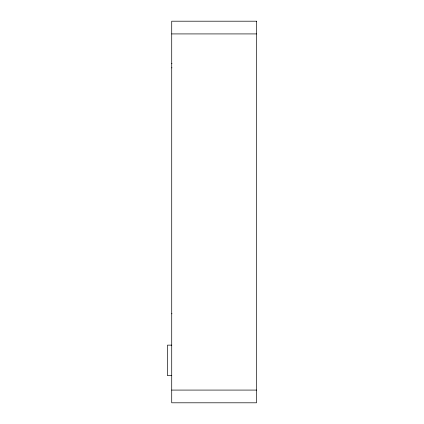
<?xml version="1.0" encoding="UTF-8"?>
<svg xmlns="http://www.w3.org/2000/svg" width="424" height="424" viewBox="0 0 424 424"><rect width="100%" height="100%" fill="white"/><g stroke="black" fill="none" stroke-linecap="round" stroke-linejoin="round"><path stroke-width="0.64" d="M171.72 33.92L256.52 33.92M171.72 63.6L171.985 63.6M171.72 67.84L171.985 67.84M171.72 313.76L171.985 313.76M171.72 345.136L167.48 345.136L167.48 375.664L171.72 375.664M171.72 390.08L256.52 390.08M256.52 21.2L171.72 21.2L171.72 402.8L256.52 402.8L256.52 21.2"/></g></svg>
